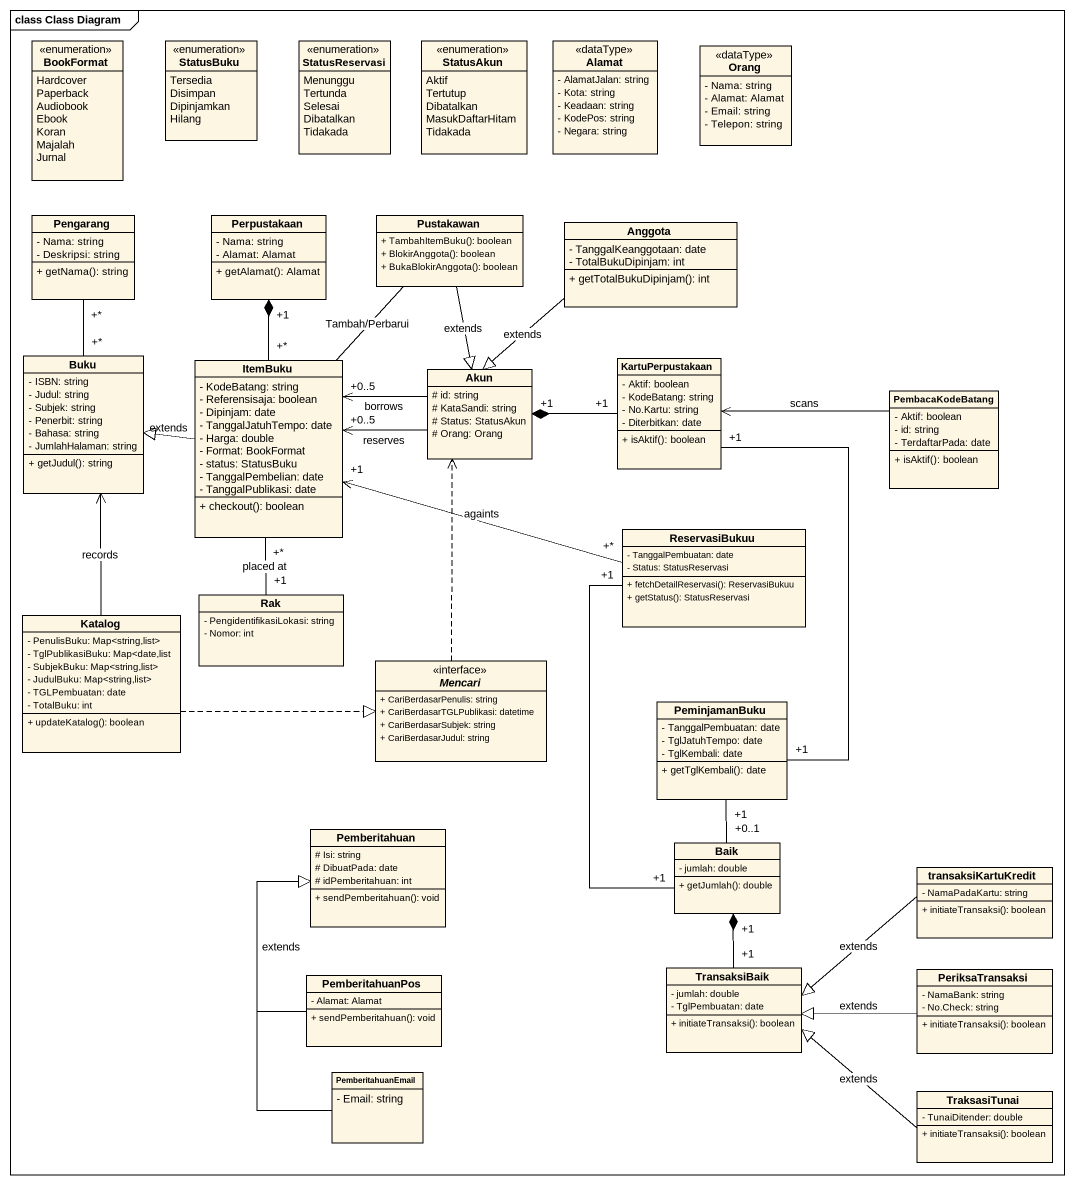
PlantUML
@startuml
mainframe class Class Diagram
hide circle
hide empty members
skinparam classAttributeIconSize 0
enum BookFormat {
  Hardcover
  Paperback
  Audiobook
  Ebook
  Koran
  Majalah
  Jurnal
}
enum StatusBuku {
  Tersedia
  Disimpan
  Dipinjamkan
  Hilang
}
enum StatusReservasi {
  Menunggu
  Tertunda
  Selesai
  Dibatalkan
  Tidakada
}
enum StatusAkun {
  Aktif
  Tertutup
  Dibatalkan
  MasukDaftarHitam
  Tidakada
}
class Alamat <<dataType>> {
  - AlamatJalan: string
  - Kota: string
  - Keadaan: string
  - KodePos: string
  - Negara: string
}
class Orang <<dataType>> {
  - Nama: string
  - Alamat: Alamat
  - Email: string
  - Telepon: string
}
class Pengarang {
  - Nama: string
  - Deskripsi: string
  + getNama(): string
}
class Perpustakaan {
  - Nama: string
  - Alamat: Alamat
  + getAlamat(): Alamat
}
class Pustakawan {
  + TambahItemBuku(): boolean
  + BlokirAnggota(): boolean
  + BukaBlokirAnggota(): boolean
}
class Anggota {
  - TanggalKeanggotaan: date
  - TotalBukuDipinjam: int
  + getTotalBukuDipinjam(): int
}
class Buku {
  - ISBN: string
  - Judul: string
  - Subjek: string
  - Penerbit: string
  - Bahasa: string
  - JumlahHalaman: string
  + getJudul(): string
}
class ItemBuku {
  - KodeBatang: string
  - Referensisaja: boolean
  - Dipinjam: date
  - TanggalJatuhTempo: date
  - Harga: double
  - Format: BookFormat
  - status: StatusBuku
  - TanggalPembelian: date
  - TanggalPublikasi: date
  + checkout(): boolean
}
class Akun {
  # id: string
  # KataSandi: string
  # Status: StatusAkun
  # Orang: Orang
}
class KartuPerpustakaan {
  - Aktif: boolean
  - KodeBatang: string
  - No.Kartu: string
  - Diterbitkan: date
  + isAktif(): boolean
}
class PembacaKodeBatang {
  - Aktif: boolean
  - id: string
  - TerdaftarPada: date
  + isAktif(): boolean
}
class ReservasiBukuu {
  - TanggalPembuatan: date
  - Status: StatusReservasi
  + fetchDetailReservasi(): ReservasiBukuu
  + getStatus(): StatusReservasi
}
class Katalog {
  - PenulisBuku: Map<string,list>
  - TglPublikasiBuku: Map<date,list
  - SubjekBuku: Map<string,list>
  - JudulBuku: Map<string,list>
  - TGLPembuatan: date
  - TotalBuku: int
  + updateKatalog(): boolean
}
class Rak {
  - PengidentifikasiLokasi: string
  - Nomor: int
}
interface Mencari {
  + CariBerdasarPenulis: string
  + CariBerdasarTGLPublikasi: datetime
  + CariBerdasarSubjek: string
  + CariBerdasarJudul: string
}
class PeminjamanBuku {
  - TanggalPembuatan: date
  - TglJatuhTempo: date
  - TglKembali: date
  + getTglKembali(): date
}
class Pemberitahuan {
  # Isi: string
  # DibuatPada: date
  # idPemberitahuan: int
  + sendPemberitahuan(): void
}
class Baik {
  - jumlah: double
  + getJumlah(): double
}
class transaksiKartuKredit {
  - NamaPadaKartu: string
  + initiateTransaksi(): boolean
}
class PemberitahuanPos {
  - Alamat: Alamat
  + sendPemberitahuan(): void
}
class TransaksiBaik {
  - jumlah: double
  - TglPembuatan: date
  + initiateTransaksi(): boolean
}
class PeriksaTransaksi {
  - NamaBank: string
  - No.Check: string
  + initiateTransaksi(): boolean
}
class PemberitahuanEmail {
  - Email: string
}
class TraksasiTunai {
  - TunaiDitender: double
  + initiateTransaksi(): boolean
}
Pengarang "+*" -- "+*" Buku
Pustakawan -- ItemBuku : Tambah/Perbarui
Pustakawan --|> Akun : extends
Anggota --|> Akun : extends
ItemBuku "+*" -up-* "+1" Perpustakaan
ItemBuku -left-|> Buku : extends
ItemBuku "+*" -- "+1" Rak : placed at
Akun -left-> "+0..5" ItemBuku : borrows
Akun -left-> "+0..5" ItemBuku : reserves
KartuPerpustakaan "+1" -left-* "+1" Akun
PembacaKodeBatang -left-> KartuPerpustakaan : scans
ReservasiBukuu "+*" -left-> "+1" ItemBuku : againts
Katalog -up-> Buku : records
Katalog .right.|> Mencari
Mencari .up.> Akun
PeminjamanBuku "+1" -up- "+1" KartuPerpustakaan
Baik "+1" -up- "+1" ReservasiBukuu
Baik "+0..1" -up- "+1" PeminjamanBuku
transaksiKartuKredit -left-|> TransaksiBaik : extends
PemberitahuanPos -up-|> Pemberitahuan : extends
TransaksiBaik "+1" -up-* "+1" Baik
PeriksaTransaksi -left-|> TransaksiBaik : extends
PemberitahuanEmail -up-|> Pemberitahuan
TraksasiTunai -left-|> TransaksiBaik : extends
@enduml
